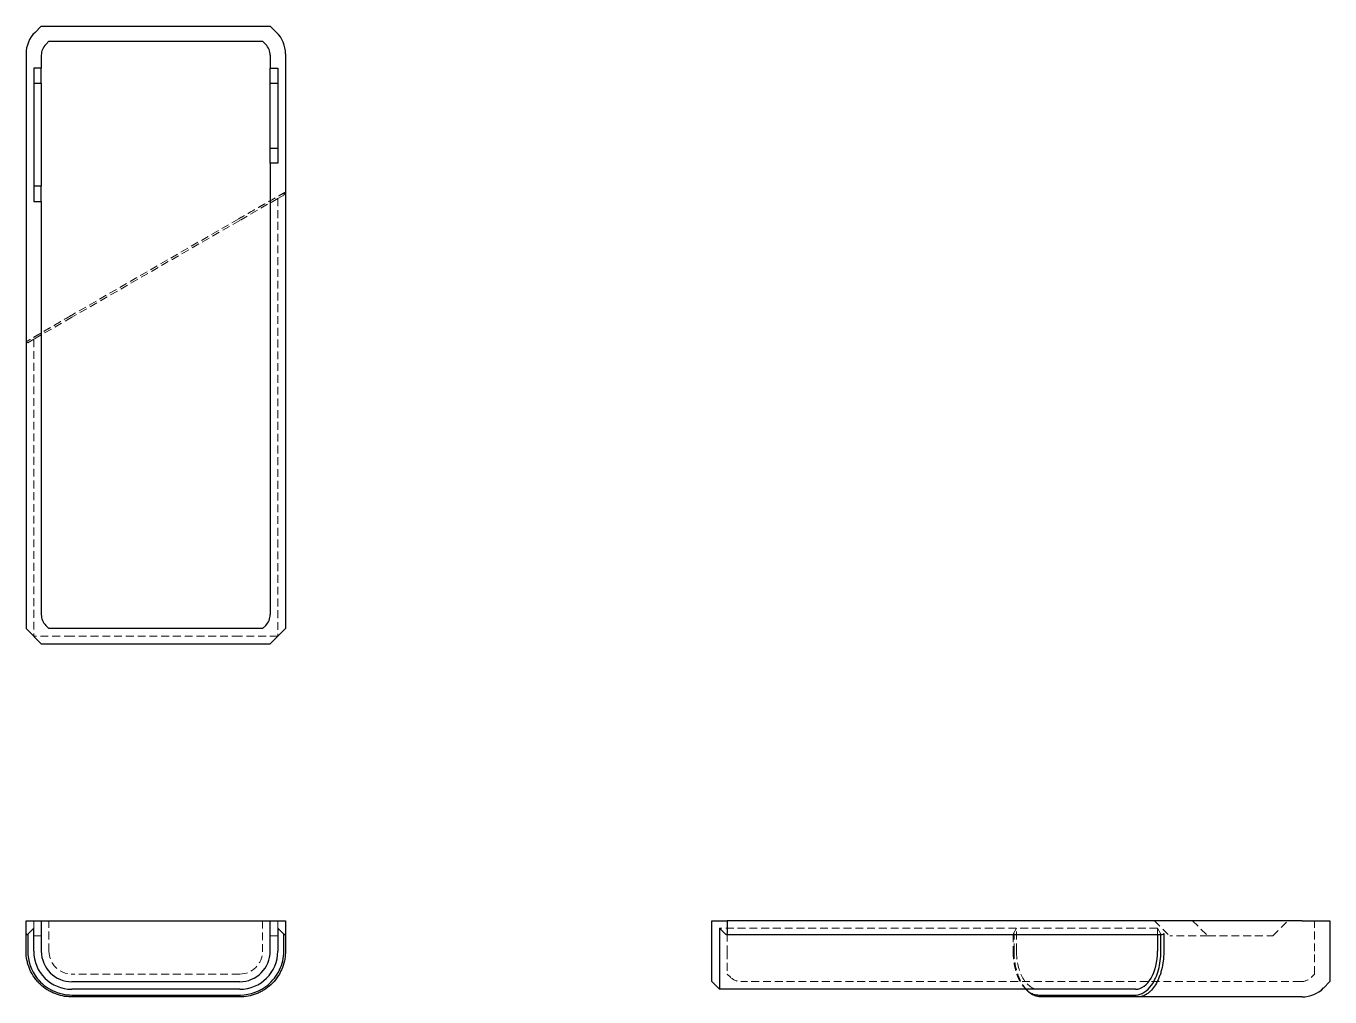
# Model space of a CAD drawing. Header units: millimetres. Extents: x 62 to 273, y 51 to 208.
import ezdxf

# ---------------------------------------------------------------- set-up
doc = ezdxf.new("R2010")
doc.units = ezdxf.units.MM
doc.linetypes.add('HIDDEN', pattern=[1.905, 1.27, -0.635])

msp = doc.modelspace()

# ---------------------------------------------------------------- linework, layer by layer
at = {"color": 7, "linetype": 'Continuous', "lineweight": 25}
for p, q in [((64.48, 208), (63.46, 206.98)), ((64.48, 208), (101.52, 208)), ((102.54, 206.98), (101.52, 208)), ((65.2, 205.02), (65.72, 205.53)), ((65.72, 205.53), (100.28, 205.53)), ((100.28, 205.53), (100.8, 205.02)), ((62.01, 203.49), (62.01, 110.47)), ((64.48, 203.27), (64.48, 201.21)), ((101.52, 203.27), (101.52, 201.21)), ((103.99, 203.49), (103.99, 110.47)), ((64.48, 201.21), (63.25, 201.21)), ((63.25, 201.21), (63.25, 179.6)), ((64.48, 198.74), (64.48, 201.21)), ((101.52, 201.21), (102.75, 201.21)), ((101.52, 198.74), (101.52, 201.21)), ((102.75, 201.21), (102.75, 185.78)), ((63.25, 198.74), (64.48, 198.74)), ((64.48, 198.74), (64.48, 182.07)), ((101.52, 198.74), (102.75, 198.74)), ((101.52, 188.25), (101.52, 198.74)), ((101.52, 188.25), (102.75, 188.25)), ((101.52, 185.78), (101.52, 188.25)), ((101.52, 185.78), (101.52, 112.73)), ((102.75, 185.78), (101.52, 185.78)), ((64.48, 182.07), (63.25, 182.07)), ((64.48, 179.6), (64.48, 182.07)), ((63.25, 179.6), (64.48, 179.6)), ((64.48, 179.6), (64.48, 112.73)), ((62.01, 110.47), (64.48, 108)), ((65.72, 110.47), (65.2, 110.98)), ((100.28, 110.47), (65.72, 110.47)), ((100.8, 110.98), (100.28, 110.47)), ((101.52, 108), (103.99, 110.47)), ((64.48, 108), (101.52, 108)), ((62.01, 61.08), (62.01, 63.17)), ((62.01, 63.17), (64.48, 63.17)), ((63.25, 61.94), (62.28, 60.97)), ((63.25, 58.23), (63.25, 61.94)), ((64.48, 63.17), (64.48, 58.23)), ((64.48, 63.17), (101.52, 63.17)), ((101.52, 58.23), (101.52, 63.17)), ((101.52, 63.17), (103.99, 63.17)), ((103.72, 60.97), (102.75, 61.94)), ((102.75, 61.94), (102.75, 58.23)), ((103.99, 63.17), (103.99, 61.08)), ((173, 58.23), (173, 63.17)), ((173, 63.17), (175.47, 63.17)), ((175.21, 60.97), (174.23, 61.94)), ((174.23, 61.94), (174.23, 58.23)), ((175.47, 63.17), (175.47, 61.08)), ((268.49, 63.17), (175.47, 63.17)), ((268.49, 63.17), (271.98, 63.17)), ((271.98, 63.17), (273, 63.17)), ((273, 63.17), (273, 58.23)), ((62.01, 58.23), (62.01, 61.08)), ((62.28, 60.97), (62.28, 58.23)), ((103.72, 58.23), (103.72, 60.97)), ((103.99, 61.08), (103.99, 58.23)), ((175.31, 60.92), (245.85, 60.92)), ((245.1, 60.92), (245.1, 58.23)), ((245.65, 58.23), (245.65, 60.92)), ((246.12, 61.08), (246.12, 58.23)), ((173, 53.3), (173, 58.23)), ((174.23, 58.23), (174.23, 52.06)), ((273, 58.23), (273, 53.3)), ((69.42, 53.3), (96.58, 53.3)), ((174.23, 52.06), (173, 53.3)), ((273, 53.3), (271.98, 52.27)), ((96.58, 52.06), (69.42, 52.06)), ((69.42, 51.14), (69.57, 51.14)), ((96.43, 50.83), (69.42, 50.83)), ((69.57, 51.14), (96.58, 51.14)), ((96.58, 50.83), (96.43, 50.83)), ((241.53, 52.06), (174.23, 52.06)), ((223.82, 52.06), (224.04, 51.83)), ((225.85, 51.14), (225.94, 51.14)), ((225.94, 51.14), (241.53, 51.14)), ((241.8, 50.83), (226.21, 50.83)), ((241.89, 50.83), (241.8, 50.83)), ((268.49, 50.83), (241.89, 50.83))]:
    msp.add_line(p, q, dxfattribs=at)
at = {"color": 7, "linetype": 'HIDDEN', "lineweight": 18}
for p, q in [((102.75, 180.1), (96.58, 176.53)), ((103.72, 180.65), (102.75, 180.1)), ((102.75, 180.1), (102.75, 109.23)), ((103.99, 181.12), (103.72, 180.66)), ((103.72, 180.66), (103.72, 180.65)), ((96.43, 176.8), (69.42, 161.21)), ((96.58, 176.53), (69.42, 160.85)), ((69.42, 160.85), (63.25, 157.29)), ((62.01, 156.88), (62.28, 156.73)), ((63.25, 157.29), (62.28, 156.73)), ((62.28, 156.73), (62.28, 156.73)), ((63.25, 157.29), (63.25, 109.23)), ((69.42, 109.23), (63.25, 109.23)), ((96.58, 109.23), (69.42, 109.23)), ((102.75, 109.23), (96.58, 109.23)), ((63.25, 63.17), (63.25, 61.94)), ((65.72, 58.23), (65.72, 63.17)), ((100.28, 63.17), (100.28, 58.23)), ((102.75, 63.17), (102.75, 61.94)), ((245.1, 61.94), (174.23, 61.94)), ((222.29, 61.94), (221.73, 60.97)), ((222.29, 58.23), (222.29, 61.94)), ((244.6, 63.17), (247.07, 60.7)), ((245.1, 61.94), (245.1, 60.92)), ((245.65, 60.97), (245.1, 61.94)), ((250.78, 63.17), (253.25, 60.7)), ((263.74, 60.7), (266.21, 63.17)), ((270.53, 58.23), (270.53, 63.17)), ((64.48, 60.7), (63.25, 60.7)), ((101.52, 60.7), (102.75, 60.7)), ((175.47, 61.08), (175.47, 58.23)), ((221.73, 60.97), (221.73, 58.23)), ((221.73, 60.97), (221.73, 60.97)), ((221.88, 58.23), (221.88, 61.08)), ((245.65, 60.92), (245.65, 60.97)), ((245.66, 60.97), (245.65, 60.97)), ((253.25, 60.7), (247.07, 60.7)), ((253.25, 60.7), (263.74, 60.7)), ((175.47, 58.23), (175.47, 54.53)), ((270.53, 54.53), (270.53, 58.23)), ((96.58, 54.53), (69.42, 54.53)), ((175.47, 54.53), (175.98, 54.02)), ((268.27, 53.3), (177.73, 53.3)), ((270.53, 54.53), (270.02, 54.02)), ((223.79, 52.09), (223.82, 52.06)), ((241.89, 50.83), (241.84, 50.83))]:
    msp.add_line(p, q, dxfattribs=at)
at = {"color": 7, "linetype": 'HIDDEN', "lineweight": 18, "flags": 128}
msp.add_lwpolyline([(96.58, 176.89), (96.49, 176.84), (96.43, 176.8)], dxfattribs=at)
at = {"color": 7, "linetype": 'Continuous', "lineweight": 25}
for centre, radius, start, end in [((66.95, 203.49), 4.94, 135, 180), ((99.05, 203.49), 4.94, 0, 45), ((66.95, 203.27), 2.47, 135, 180), ((99.05, 203.27), 2.47, 0, 45), ((66.95, 112.73), 2.47, 180, 225), ((99.05, 112.73), 2.47, 315, 0), ((62.17, 61.08), 0.154, 180, 315), ((103.83, 61.08), 0.154, 225, 0), ((175.31, 61.08), 0.154, 225, 0), ((69.42, 58.23), 6.17, 180, 270), ((69.42, 58.23), 4.94, 180, 270), ((96.58, 58.23), 4.94, 270, 0), ((96.58, 58.23), 6.17, 270, 0), ((268.49, 55.77), 4.94, 270, 315)]:
    msp.add_arc(centre, radius, start, end, dxfattribs=at)
at = {"color": 7, "linetype": 'HIDDEN', "lineweight": 18}
for centre, radius, start, end in [((69.42, 58.23), 3.7, 180, 270), ((96.58, 58.23), 3.7, 270, 0), ((177.73, 55.77), 2.47, 225, 270), ((268.27, 55.77), 2.47, 270, 315)]:
    msp.add_arc(centre, radius, start, end, dxfattribs=at)
for centre, major_axis, start_param, end_param in [((221.79, 61.08), (0, 0.154), 2.356194, 4.712389), ((245.85, 61.08), (0.267, 0), 3.926991, 4.712389), ((225.85, 58.23), (0, 6.17), 1.570796, 3.141593)]:
    msp.add_ellipse(centre, major_axis=major_axis, ratio=0.57735, start_param=start_param, end_param=end_param, dxfattribs=at)
at = {"color": 7, "linetype": 'Continuous', "lineweight": 25}
for centre, major_axis, start_param, end_param in [((245.85, 61.08), (0.267, 0), 4.712389, 6.283185), ((241.53, 58.23), (0, 6.17), 3.141593, 4.712389)]:
    msp.add_ellipse(centre, major_axis=major_axis, ratio=0.57735, start_param=start_param, end_param=end_param, dxfattribs=at)
at = {"color": 7, "linetype": 'HIDDEN', "lineweight": 18}
for points, knots in [([(103.99, 181.12), (103.99, 181.12), (103.97, 181.11), (103.92, 181.08), (103.88, 181.06), (103.71, 180.96), (103.55, 180.87), (103.24, 180.7), (103.12, 180.63), (102.87, 180.49), (102.74, 180.41), (102.31, 180.17), (101.98, 179.98), (101.27, 179.58), (100.9, 179.37), (100.3, 179.03), (100.09, 178.91), (99.67, 178.67), (99.46, 178.55), (98.82, 178.18), (98.38, 177.93), (97.49, 177.41), (97.04, 177.15), (96.58, 176.89)], [0, 0, 0, 0, 0.0625, 0.0625, 0.125, 0.125, 0.25, 0.25, 0.3125, 0.3125, 0.375, 0.375, 0.5, 0.5, 0.625, 0.625, 0.6875, 0.6875, 0.75, 0.75, 0.875, 0.875, 1, 1, 1, 1]), ([(69.27, 161.12), (68.81, 160.86), (68.36, 160.6), (67.49, 160.09), (67.06, 159.84), (66.43, 159.47), (66.22, 159.35), (65.81, 159.11), (65.61, 159), (65.02, 158.66), (64.66, 158.44), (64.15, 158.14), (63.98, 158.04), (63.67, 157.86), (63.51, 157.77), (63.09, 157.52), (62.84, 157.38), (62.54, 157.2), (62.45, 157.15), (62.29, 157.05), (62.23, 157.01), (62.07, 156.92), (62.01, 156.88), (62.01, 156.88)], [0, 0, 0, 0, 0.125, 0.125, 0.25, 0.25, 0.3125, 0.3125, 0.375, 0.375, 0.5, 0.5, 0.5625, 0.5625, 0.625, 0.625, 0.75, 0.75, 0.8125, 0.8125, 0.875, 0.875, 1, 1, 1, 1]), ([(221.73, 58.23), (221.74, 57.82), (221.77, 56.99), (221.97, 55.78), (222.27, 54.64), (222.69, 53.62), (223.2, 52.74), (223.6, 52.3), (223.79, 52.09)], [0, 0, 0, 0, 0.15926, 0.320406, 0.484783, 0.653442, 0.827172, 1, 1, 1, 1]), ([(224.04, 51.85), (223.83, 52.09), (223.49, 52.46), (223.08, 53.13), (222.71, 53.85), (222.34, 54.85), (222.07, 56.03), (221.91, 57.18), (221.89, 57.88), (221.88, 58.23)], [0, 0, 0, 0, 0.180951, 0.284878, 0.388785, 0.560931, 0.739978, 0.868275, 1, 1, 1, 1])]:
    msp.add_open_spline(points, degree=3, knots=knots, dxfattribs=at)
msp.add_open_spline([(69.42, 161.21), (69.37, 161.18), (69.32, 161.15), (69.27, 161.12)], degree=3, dxfattribs=at)
at = {"color": 7, "linetype": 'Continuous', "lineweight": 25}
for points, knots in [([(69.27, 50.83), (68.81, 50.84), (68.36, 50.89), (67.49, 51.07), (67.06, 51.2), (66.43, 51.45), (66.22, 51.55), (65.81, 51.76), (65.61, 51.88), (65.02, 52.25), (64.66, 52.54), (64.15, 53.03), (63.98, 53.2), (63.67, 53.56), (63.51, 53.76), (63.09, 54.36), (62.84, 54.79), (62.54, 55.47), (62.45, 55.71), (62.29, 56.19), (62.23, 56.44), (62.07, 57.2), (62.01, 57.71), (62.01, 58.23)], [0, 0, 0, 0, 0.125, 0.125, 0.25, 0.25, 0.3125, 0.3125, 0.375, 0.375, 0.5, 0.5, 0.5625, 0.5625, 0.625, 0.625, 0.75, 0.75, 0.8125, 0.8125, 0.875, 0.875, 1, 1, 1, 1]), ([(62.28, 58.23), (62.28, 56.65), (63.2, 54.02), (66.2, 51.63), (68.35, 51.14), (69.42, 51.14)], [0, 0, 0, 0, 0.673198, 1.121997, 1.570796, 1.570796, 1.570796, 1.570796]), ([(103.99, 58.23), (103.99, 57.97), (103.97, 57.71), (103.92, 57.19), (103.88, 56.93), (103.71, 56.17), (103.55, 55.68), (103.24, 54.98), (103.12, 54.75), (102.87, 54.32), (102.74, 54.11), (102.31, 53.51), (101.98, 53.14), (101.27, 52.48), (100.9, 52.2), (100.3, 51.82), (100.09, 51.71), (99.67, 51.5), (99.46, 51.41), (98.82, 51.16), (98.38, 51.04), (97.49, 50.87), (97.04, 50.83), (96.58, 50.83)], [0, 0, 0, 0, 0.0625, 0.0625, 0.125, 0.125, 0.25, 0.25, 0.3125, 0.3125, 0.375, 0.375, 0.5, 0.5, 0.625, 0.625, 0.6875, 0.6875, 0.75, 0.75, 0.875, 0.875, 1, 1, 1, 1]), ([(96.73, 51.14), (98.32, 51.17), (100.94, 52.14), (103.25, 55.12), (103.72, 57.19), (103.72, 58.23)], [-1.549965, -1.549965, -1.549965, -1.549965, -0.885694, -0.442847, 0, 0, 0, 0]), ([(241.62, 51.14), (242.54, 51.17), (244.05, 52.14), (245.38, 55.12), (245.65, 57.19), (245.65, 58.23)], [-1.549965, -1.549965, -1.549965, -1.549965, -0.885694, -0.442847, 0, 0, 0, 0]), ([(246.12, 58.23), (246.12, 57.97), (246.11, 57.71), (246.08, 57.19), (246.06, 56.93), (245.96, 56.17), (245.87, 55.68), (245.7, 54.98), (245.63, 54.75), (245.49, 54.32), (245.41, 54.11), (245.17, 53.51), (244.98, 53.14), (244.58, 52.48), (244.37, 52.2), (244.03, 51.82), (243.91, 51.71), (243.67, 51.5), (243.55, 51.41), (243.18, 51.16), (242.93, 51.04), (242.41, 50.87), (242.15, 50.83), (241.89, 50.83)], [0, 0, 0, 0, 0.0625, 0.0625, 0.125, 0.125, 0.25, 0.25, 0.3125, 0.3125, 0.375, 0.375, 0.5, 0.5, 0.625, 0.625, 0.6875, 0.6875, 0.75, 0.75, 0.875, 0.875, 1, 1, 1, 1]), ([(223.79, 52.09), (223.8, 52.08), (224, 51.84), (224.45, 51.54), (225.14, 51.19), (225.61, 51.16), (225.85, 51.14)], [0, 0, 0, 0, 0.004441, 0.331996, 0.664628, 1, 1, 1, 1]), ([(226.12, 50.83), (225.97, 50.84), (225.56, 50.88), (224.88, 51.17), (224.32, 51.51), (224.06, 51.82), (224.04, 51.85)], [0, 0, 0, 0, 0.202789, 0.578064, 0.964491, 1, 1, 1, 1])]:
    msp.add_open_spline(points, degree=3, knots=knots, dxfattribs=at)
for points in [[(69.42, 50.83), (69.37, 50.83), (69.32, 50.83), (69.27, 50.83)], [(96.58, 51.14), (96.63, 51.14), (96.68, 51.14), (96.73, 51.14)], [(226.21, 50.83), (226.18, 50.83), (226.15, 50.83), (226.12, 50.83)], [(241.53, 51.14), (241.56, 51.14), (241.59, 51.14), (241.62, 51.14)]]:
    msp.add_open_spline(points, degree=3, dxfattribs=at)

doc.saveas('drawing.dxf')
